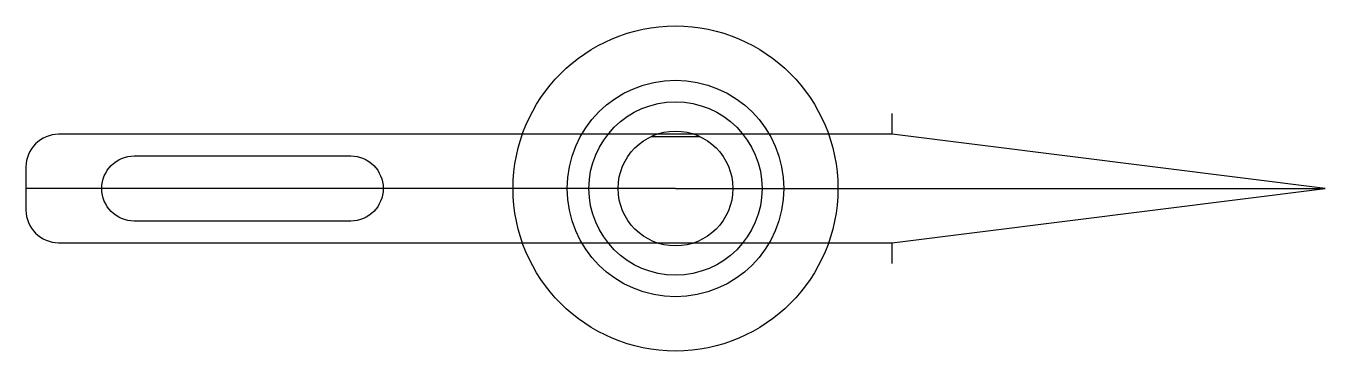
# Model space of a CAD drawing. Header units: millimetres. Extents: x -30 to 30, y -7.5 to 7.5.
import ezdxf

# ---------------------------------------------------------------- set-up
doc = ezdxf.new("R2010")
doc.units = ezdxf.units.MM
doc.layers.get('0').update_dxf_attribs({"linetype": 'CONTINUOUS'})

msp = doc.modelspace()

# ---------------------------------------------------------------- linework, layer by layer
for p, q in [((10, 2.5), (10, 3.457)), ((-1.124, 2.4), (1.124, 2.4)), ((0, 0), (-30, 0)), ((-15, 0), (-25, 0)), ((0, 0), (30, 0)), ((10, -3.457), (10, -2.5))]:
    msp.add_line(p, q)
for points in [[(-28.5, -2.5), (10, -2.5), (30, 0), (10, 2.5), (-28.5, 2.5, 0.414214), (-30, 1), (-30, -1, 0.414214)], [(-25, 1.5), (-15, 1.5, -1), (-15, -1.5), (-25, -1.5, -1)]]:
    msp.add_lwpolyline(points, format="xyb", close=True)
for radius in [7.5, 5, 4, 2.65]:
    msp.add_circle((0, 0), radius)

doc.saveas('drawing.dxf')
